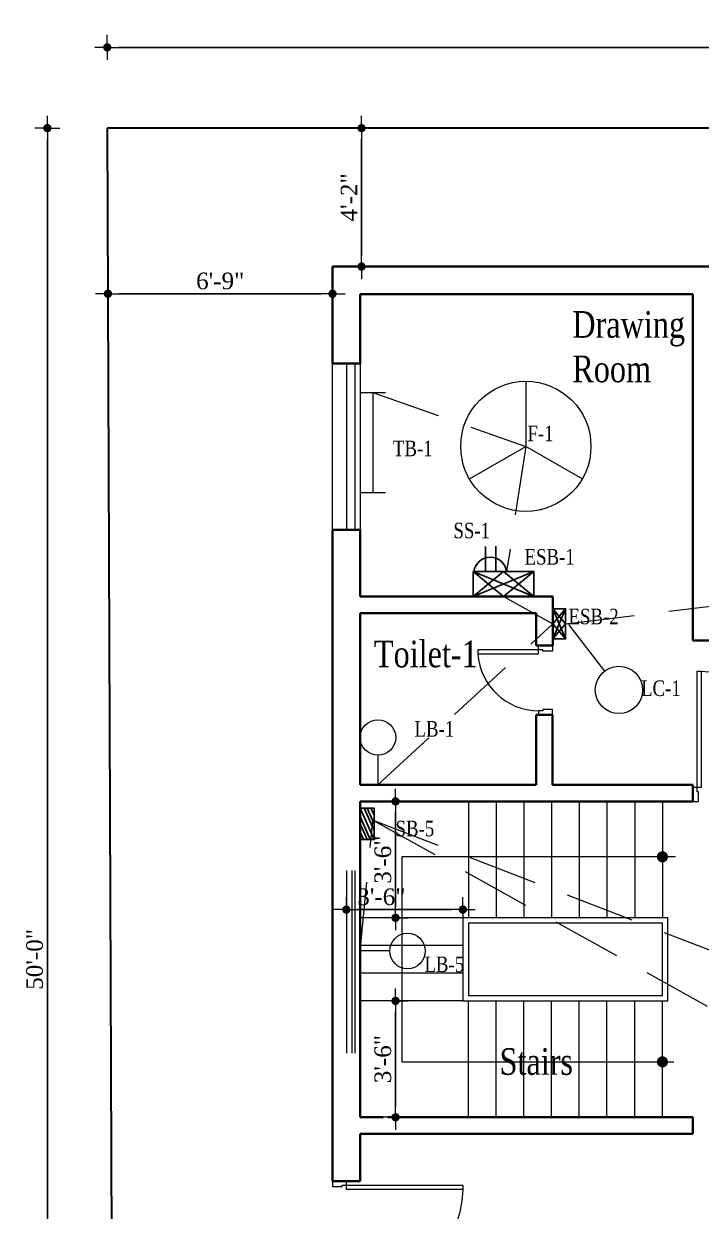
# Model space of a CAD drawing. Header units: inches. Extents: x -13742749 to 88736, y -40897 to 32194776.
# Drawn here: x -152.9 to 91.5, y 26277369.8 to 26277798.3 of the extents above; entities that cross this region are included whole.
import ezdxf

# ---------------------------------------------------------------- set-up
doc = ezdxf.new("R2010")
doc.units = ezdxf.units.IN
doc.header["$LTSCALE"] = 10
doc.header["$MEASUREMENT"] = 0
doc.linetypes.add('ACAD_ISO04W100', pattern=[30, 24, -3, 0, -3])
doc.linetypes.add('HIDDEN', pattern=[0.375, 0.25, -0.125])
doc.layers.get('0').update_dxf_attribs({"color": 123})
for name, color, linetype, lineweight in [('Column', 7, 'Continuous', 35), ('Conduit (Mine)', 230, 'HIDDEN', 13), ('Conduit Generator (mine)', 134, 'HIDDEN', 13), ('DIM', 4, 'Continuous', 0), ('DOOR', 41, 'Continuous', 9), ('Fan (mine)', 210, 'Continuous', 13), ('Light (mine)', 80, 'Continuous', 13), ('RAIL', 182, 'Continuous', 13), ('Stair', 8, 'Continuous', 13), ('Text_My', 7, 'Continuous', 13), ('Wall', 7, 'Continuous', 35), ('WIN', 4, 'Continuous', 13), ('WIN-1', 8, 'Continuous', 13)]:
    doc.layers.add(name, color=color, linetype=linetype, lineweight=lineweight)
doc.layers.add('Site', color=7, linetype='ACAD_ISO04W100', lineweight=30, true_color=0x004961)
doc.layers.add('Switchboard and Socket (mine)', color=41, linetype='Continuous')
doc.layers.get('0').off()
doc.styles.get("Standard").update_dxf_attribs({"font": 'times.ttf', "width": 0.8})
doc.styles.add('STYLE3', font='times.ttf')
doc.dimstyles.new('1_8', dxfattribs={"dimtxt": 6, "dimasz": 4, "dimexe": 0.18, "dimexo": 0.0625, "dimgap": 0.125, "dimtad": 0, "dimdec": 4, "dimrnd": 0.125, "dimzin": 3, "dimdsep": 46, "dimlunit": 4, "dimtxsty": 'STYLE3', "dimblk": 'D', "dimcen": 4, "dimse1": 1, "dimse2": 1, "dimclrt": 7, "dimadec": 0, "dimazin": 0, "dimtfac": 1, "dimtdec": 4, "dimtix": 1, "dimtmove": 0, "dimatfit": 3, "dimldrblk": 'OPEN90', "dimfxl": 1, "dimtvp": 0.75, "dimtolj": 1, "dimtzin": 0, "dimarcsym": 0})

# ---------------------------------------------------------------- blocks, each defined once
blk = doc.blocks.new('D')
at = {"layer": 'DIM'}
for q in [(0, 1.125), (-1.125, 0), (1.125, 0), (0, -1.125)]:
    blk.add_line((0, 0), q, dxfattribs=at)
at = {"layer": 'DIM', "color": 6, "const_width": 0.375}
blk.add_lwpolyline([(-0.1875, 0, 1), (0.1875, 0, 1)], format="xyb", close=True, dxfattribs=at)
blk = doc.blocks.new('*D443')
at = {"layer": 'DIM', "color": 0, "linetype": 'ByBlock', "lineweight": -2}
blk.add_line((-118.79, 26277789.81), (737.21, 26277789.81), dxfattribs=at)
at = {"layer": 'DIM', "color": 0, "linetype": 'ByBlock', "lineweight": -2, "xscale": 4, "yscale": 4, "zscale": 4, "rotation": 180}
blk.add_blockref('D', (-122.79, 26277789.81), dxfattribs=at)
at = {"layer": 'DIM', "color": 0, "linetype": 'ByBlock', "lineweight": -2, "xscale": 4, "yscale": 4, "zscale": 4}
blk.add_blockref('D', (741.21, 26277789.81), dxfattribs=at)
at = {"layer": 'DIM', "color": 7, "linetype": 'ByBlock', "insert": (309.21, 26277794.4), "char_height": 6, "attachment_point": 5, "style": 'STYLE3'}
blk.add_mtext('\\A1;72\'-0"', dxfattribs=at)
blk = doc.blocks.new('_Open90')
at = {"layer": 'DIM', "color": 0, "lineweight": -2}
for p, q in [((0, 0), (-1, 0)), ((-0.5, 0.5), (0, 0)), ((0, 0), (-0.5, -0.5))]:
    blk.add_line(p, q, dxfattribs=at)
blk = doc.blocks.new('*D445')
at = {"layer": 'DIM', "color": 0, "linetype": 'ByBlock', "lineweight": -2}
blk.add_line((-144.39, 26277164.66), (-144.39, 26277756.66), dxfattribs=at)
at = {"layer": 'DIM', "color": 0, "linetype": 'ByBlock', "lineweight": -2, "xscale": 4, "yscale": 4, "zscale": 4}
for p, rotation in [((-144.39, 26277760.66), 90), ((-144.39, 26277160.66), 270)]:
    blk.add_blockref('D', p, dxfattribs=dict(at, rotation=rotation))
at = {"layer": 'DIM', "color": 7, "linetype": 'ByBlock', "insert": (-148.97, 26277460.66), "char_height": 6, "attachment_point": 5, "rotation": 90, "style": 'STYLE3'}
blk.add_mtext('\\A1;50\'-0"', dxfattribs=at)
blk = doc.blocks.new('D-45')
for points in [[(-1.5, 46.97), (-3, 46.97), (-3, 5), (-1.5, 5)], [(-45, 5), (-45, 0), (-43, 0), (-43, 3.5), (-43.5, 3.5), (-43.5, 5)], [(0, 5), (0, 0), (-2, 0), (-2, 3.5), (-1.5, 3.5), (-1.5, 5)]]:
    blk.add_lwpolyline(points, close=True)
blk.add_arc((-1.5, 5), 42, 92.0467, 180)
blk = doc.blocks.new('*D499')
at = {"layer": 'DIM', "color": 0, "linetype": 'ByBlock', "lineweight": -2}
blk.add_line((-31.06, 26277714.69), (-31.06, 26277756.66), dxfattribs=at)
at = {"layer": 'DIM', "color": 0, "linetype": 'ByBlock', "lineweight": -2, "xscale": 4, "yscale": 4, "zscale": 4}
for p, rotation in [((-31.06, 26277760.66), 90), ((-31.06, 26277710.69), 270)]:
    blk.add_blockref('D', p, dxfattribs=dict(at, rotation=rotation))
at = {"layer": 'DIM', "color": 7, "linetype": 'ByBlock', "insert": (-35.56, 26277735.67), "char_height": 6, "attachment_point": 5, "rotation": 90, "style": 'STYLE3'}
blk.add_mtext('\\A1;4\'-2"', dxfattribs=at)
blk = doc.blocks.new('*D500')
at = {"layer": 'DIM', "color": 0, "linetype": 'ByBlock', "lineweight": -2}
blk.add_line((-45.53, 26277700.89), (-118.55, 26277700.89), dxfattribs=at)
at = {"layer": 'DIM', "color": 0, "linetype": 'ByBlock', "lineweight": -2, "xscale": 4, "yscale": 4, "zscale": 4, "rotation": 180}
blk.add_blockref('D', (-122.55, 26277700.89), dxfattribs=at)
at = {"layer": 'DIM', "color": 0, "linetype": 'ByBlock', "lineweight": -2, "xscale": 4, "yscale": 4, "zscale": 4}
blk.add_blockref('D', (-41.53, 26277700.89), dxfattribs=at)
at = {"layer": 'DIM', "color": 7, "linetype": 'ByBlock', "insert": (-82.04, 26277705.48), "char_height": 6, "attachment_point": 5, "style": 'STYLE3'}
blk.add_mtext('\\A1;6\'-9"', dxfattribs=at)
blk = doc.blocks.new('*D448')
at = {"layer": 'DIM', "color": 0, "linetype": 'ByBlock', "lineweight": -2}
blk.add_line((-32.53, 26277478.63), (1.47, 26277478.63), dxfattribs=at)
at = {"layer": 'DIM', "color": 0, "linetype": 'ByBlock', "lineweight": -2, "xscale": 4, "yscale": 4, "zscale": 4, "rotation": 180}
blk.add_blockref('D', (-36.53, 26277478.63), dxfattribs=at)
at = {"layer": 'DIM', "color": 0, "linetype": 'ByBlock', "lineweight": -2, "xscale": 4, "yscale": 4, "zscale": 4}
blk.add_blockref('D', (5.47, 26277478.63), dxfattribs=at)
at = {"layer": 'DIM', "color": 7, "linetype": 'ByBlock', "insert": (-23.9, 26277483.21), "char_height": 6, "attachment_point": 5, "style": 'STYLE3'}
blk.add_mtext('\\A1;3\'-6"', dxfattribs=at)
blk = doc.blocks.new('*D501')
at = {"layer": 'DIM', "color": 0, "linetype": 'ByBlock', "lineweight": -2}
blk.add_line((-18.8, 26277479.67), (-18.8, 26277513.67), dxfattribs=at)
at = {"layer": 'DIM', "color": 0, "linetype": 'ByBlock', "lineweight": -2, "xscale": 4, "yscale": 4, "zscale": 4}
for p, rotation in [((-18.8, 26277517.67), 90), ((-18.8, 26277475.67), 270)]:
    blk.add_blockref('D', p, dxfattribs=dict(at, rotation=rotation))
at = {"layer": 'DIM', "color": 7, "linetype": 'ByBlock', "insert": (-23.38, 26277496.67), "char_height": 6, "attachment_point": 5, "rotation": 90, "style": 'STYLE3'}
blk.add_mtext('\\A1;3\'-6"', dxfattribs=at)
blk = doc.blocks.new('*D449')
at = {"layer": 'DIM', "color": 0, "linetype": 'ByBlock', "lineweight": -2}
blk.add_line((-18.8, 26277441.67), (-18.8, 26277407.67), dxfattribs=at)
at = {"layer": 'DIM', "color": 0, "linetype": 'ByBlock', "lineweight": -2, "xscale": 4, "yscale": 4, "zscale": 4}
for p, rotation in [((-18.8, 26277445.67), 90), ((-18.8, 26277403.67), 270)]:
    blk.add_blockref('D', p, dxfattribs=dict(at, rotation=rotation))
at = {"layer": 'DIM', "color": 7, "linetype": 'ByBlock', "insert": (-23.38, 26277424.67), "char_height": 6, "attachment_point": 5, "rotation": 90, "style": 'STYLE3'}
blk.add_mtext('\\A1;3\'-6"', dxfattribs=at)
blk = doc.blocks.new('D-25')
for points in [[(5, 25), (0, 25), (0, 23), (3.5, 23), (3.5, 23.5), (5, 23.5)], [(5, 0), (0, 0), (0, 2), (3.5, 2), (3.5, 1.5), (5, 1.5)], [(26.95, 1.5), (26.95, 3), (5, 3), (5, 1.5)]]:
    blk.add_lwpolyline(points, close=True)
blk.add_arc((5, 1.5), 22, 3.9096, 90)
blk = doc.blocks.new('Ceiling Fan Small')
at = {"layer": 'Fan (mine)', "linetype": 'ByBlock', "ltscale": 10}
for p in [(7040.4, -35394.14), (7020.04, -35429.39), (7060.75, -35429.39)]:
    blk.add_line(p, (7040.4, -35417.64), dxfattribs=at)
blk.add_circle((7040.4, -35417.64), 23.5, dxfattribs=at)
blk.add_circle((7040.4, -35417.64), 23.5, dxfattribs=at)
blk.add_circle((7040.4, -35417.64), 23.5, dxfattribs=at)
blk = doc.blocks.new('Tube Light')
at = {"layer": 'Light (mine)', "linetype": 'Continuous'}
for p, q in [((-36, 4.54), (-36, -4.54)), ((0, 4.54), (0, -4.54)), ((0, 0), (-36, 0))]:
    blk.add_line(p, q, dxfattribs=at)
blk = doc.blocks.new('Ceiling light')
at = {"layer": 'Light (mine)', "linetype": 'ByBlock'}
blk.add_circle((0, 8.53), 8.53, dxfattribs=at)
blk = doc.blocks.new('Bulb')
at = {"layer": 'Light (mine)', "linetype": 'Continuous'}
blk.add_line((-9.96, -5.31), (-20.64, -5.31), dxfattribs=at)
blk.add_circle((-3.57, -5.31), 6.4, dxfattribs=at)
blk = doc.blocks.new('2 Pin')
at = {"layer": 'Switchboard and Socket (mine)', "linetype": 'Continuous', "ltscale": 10}
for p, q in [((-7.33, 0), (-7.33, 18.1)), ((0, 0), (0, 18.2)), ((-15.79, 0), (7.81, 0))]:
    blk.add_line(p, q, dxfattribs=at)
blk.add_arc((-3.99, -1.56), 11.9, 7.53177, 172.46823, dxfattribs=at)
blk = doc.blocks.new('Emergency')
at = {"layer": 'Switchboard and Socket (mine)', "linetype": 'Continuous', "ltscale": 10}
for p, q in [((-10.9, 0), (0, 9.07)), ((0, 0), (-10.9, 9.07)), ((-10.9, 0), (10.9, 9.07)), ((10.9, 0), (-10.9, 9.07)), ((0, 9.07), (10.9, 0)), ((10.9, 9.07), (0, 0))]:
    blk.add_line(p, q, dxfattribs=at)
blk.add_lwpolyline([(-10.9, 9.07), (10.9, 9.07), (10.9, 0), (-10.9, 0)], close=True, dxfattribs=at)
blk = doc.blocks.new('switch board')
at = {"layer": 'Switchboard and Socket (mine)', "linetype": 'Continuous'}
for p, q in [((-16.63, -10.09), (6.09, 0)), ((-16.63, -5.05), (-5.27, 0)), ((-16.63, -7.26), (0, 0)), ((-16.63, -2.38), (-11.29, 0)), ((-10.02, -10.09), (6.09, -2.84)), ((-5.27, -10.09), (6.09, -5.05)), ((0.97, -10.09), (6.09, -7.56))]:
    blk.add_line(p, q, dxfattribs=at)
blk.add_lwpolyline([(-16.63, 0), (6.09, 0), (6.09, -10.09), (-16.63, -10.09)], close=True, dxfattribs=at)

msp = doc.modelspace()

# ---------------------------------------------------------------- linework, layer by layer
at = {"layer": 'Column', "linetype": 'ByBlock'}
for points in [[(-21.53199, 26277710.68559), (-21.53199, 26277710.68559), (-41.53199, 26277710.68559), (-41.53199, 26277700.68559)], [(-31.53199, 26277700.68559), (-21.53199, 26277700.68559)], [(-41.53199, 26277517.6739), (-41.53199, 26277517.6739), (-41.53199, 26277527.6739)], [(-41.53199, 26277393.6739), (-41.53199, 26277403.6739)]]:
    msp.add_lwpolyline(points, dxfattribs=at)
at = {"layer": 'Conduit (Mine)', "linetype": 'HIDDEN', "ltscale": 10}
for p, q in [((-31.53199, 26277463.68308), (-27.01155, 26277510.73235)), ((101.51093, 26277461.27608), (-26.48603, 26277510.68186)), ((-26.48603, 26277510.68186), (132.86308, 26277421.92837))]:
    msp.add_line(p, q, dxfattribs=at)
at = {"layer": 'Conduit Generator (mine)', "linetype": 'HIDDEN', "ltscale": 10}
for p, q in [((-26.99076, 26277665.2136), (28.19977, 26277645.81814)), ((28.19977, 26277645.81814), (21.27007, 26277600.65893)), ((42.50927, 26277581.75478), (228.39409, 26277604.47424)), ((20.1297, 26277591.585), (37.97231, 26277581.75478)), ((-25.14168, 26277523.67398), (37.97231, 26277581.75478)), ((43.59572, 26277581.47425), (56.58311, 26277564.66079))]:
    msp.add_line(p, q, dxfattribs=at)
at = {"layer": 'RAIL', "linetype": 'ByBlock'}
for p, q in [((5.46801, 26277475.6739), (5.46801, 26277445.6739)), ((79.46801, 26277475.6739), (5.46801, 26277475.6739)), ((7.46801, 26277473.6739), (7.46801, 26277447.6739)), ((77.46801, 26277473.6739), (7.46801, 26277473.6739)), ((77.46801, 26277447.6739), (77.46801, 26277473.6739)), ((79.46801, 26277445.6739), (79.46801, 26277475.6739)), ((7.46801, 26277447.6739), (77.46801, 26277447.6739)), ((5.46801, 26277445.6739), (79.46801, 26277445.6739))]:
    msp.add_line(p, q, dxfattribs=at)
at = {"layer": 'Site', "linetype": 'ByBlock', "ltscale": 3}
for p, q in [((-122.78712, 26277760.66071), (-120.47462, 26277160.6622)), ((741.21288, 26277760.65775), (-122.78712, 26277760.66071))]:
    msp.add_line(p, q, dxfattribs=at)
at = {"layer": 'Stair', "linetype": 'ByBlock'}
for p, q in [((7.46801, 26277517.6739), (7.46801, 26277475.6739)), ((17.46801, 26277517.6739), (17.46801, 26277475.6739)), ((27.46801, 26277517.6739), (27.46801, 26277475.6739)), ((37.46801, 26277517.6739), (37.46801, 26277475.6739)), ((47.46801, 26277517.6739), (47.46801, 26277475.6739)), ((57.46801, 26277517.6739), (57.46801, 26277475.6739)), ((67.46801, 26277517.6739), (67.46801, 26277475.6739)), ((77.46801, 26277517.6739), (77.46801, 26277475.6739)), ((82.23967, 26277497.6739), (-16.53199, 26277497.6739)), ((-16.53199, 26277497.6739), (-16.53199, 26277423.6739)), ((5.46801, 26277475.6739), (-31.53199, 26277475.6739)), ((5.46801, 26277465.6739), (-31.53199, 26277465.6739)), ((5.46801, 26277455.6739), (-31.53199, 26277455.6739)), ((5.46801, 26277445.6739), (-31.53199, 26277445.6739)), ((7.46801, 26277403.6739), (7.46801, 26277445.6739)), ((17.46801, 26277403.6739), (17.46801, 26277445.6739)), ((27.46801, 26277403.6739), (27.46801, 26277445.6739)), ((37.46801, 26277403.6739), (37.46801, 26277445.6739)), ((47.46801, 26277403.6739), (47.46801, 26277445.6739)), ((57.46801, 26277403.6739), (57.46801, 26277445.6739)), ((67.46801, 26277403.6739), (67.46801, 26277445.6739)), ((77.46801, 26277403.6739), (77.46801, 26277445.6739)), ((-16.53199, 26277423.6739), (81.55675, 26277423.6739))]:
    msp.add_line(p, q, dxfattribs=at)
at = {"layer": 'Stair', "linetype": 'ByBlock', "const_width": 2}
for points in [[(76.46801, 26277497.6739, 1), (78.46801, 26277497.6739, 1)], [(76.46801, 26277423.6739, 1), (78.46801, 26277423.6739, 1)]]:
    msp.add_lwpolyline(points, format="xyb", close=True, dxfattribs=at)
at = {"layer": 'Wall', "linetype": 'ByBlock'}
for p, q in [((-6.53199, 26277710.68559), (-21.53199, 26277710.68559)), ((103.46801, 26277710.68559), (65.46801, 26277710.68559)), ((-41.53199, 26277700.68614), (-41.53199, 26277675.68614)), ((-31.53199, 26277675.68614), (-31.53199, 26277700.68614)), ((-6.53199, 26277700.68559), (-21.53199, 26277700.68559)), ((88.46801, 26277700.68559), (65.46801, 26277700.68559)), ((88.46801, 26277575.6856), (88.46801, 26277700.68559)), ((-41.53199, 26277675.68614), (-31.53199, 26277675.68614)), ((-41.53199, 26277615.68614), (-31.53199, 26277615.68614)), ((113.46801, 26277575.6856), (88.46801, 26277575.6856)), ((31.97231, 26277523.6739), (-21.53199, 26277523.6739)), ((88.46801, 26277523.6739), (37.8185, 26277523.6739)), ((-41.53199, 26277505.6739), (-41.53199, 26277517.6739)), ((88.46801, 26277517.6739), (-21.53199, 26277517.6739)), ((-41.53199, 26277403.6739), (-41.53199, 26277421.6739)), ((88.46801, 26277403.6739), (-21.53199, 26277403.6739)), ((31.46801, 26277397.6739), (-21.53199, 26277397.6739)), ((88.46801, 26277397.6739), (37.24823, 26277397.6739))]:
    msp.add_line(p, q, dxfattribs=at)
at = {"layer": 'Wall', "linetype": 'ByBlock', "ltscale": 10}
for p, q in [((-6.53199, 26277710.68559), (65.46801, 26277710.68559)), ((-6.53199, 26277700.68559), (65.46801, 26277700.68559)), ((-41.53199, 26277527.6739), (-41.53199, 26277615.68614)), ((-31.53199, 26277591.585), (-31.53199, 26277615.68614)), ((-31.53199, 26277591.585), (31.97231, 26277591.585)), ((31.97231, 26277591.585), (37.97231, 26277591.585)), ((37.97231, 26277585.585), (37.97231, 26277591.585)), ((-31.53199, 26277527.6739), (-31.53199, 26277585.585)), ((-31.53199, 26277585.585), (31.97231, 26277585.585)), ((31.97231, 26277585.585), (31.97231, 26277573.89986)), ((37.97231, 26277585.585), (37.97231, 26277573.89986)), ((37.8185, 26277573.89986), (31.97231, 26277573.89986)), ((31.97231, 26277548.89986), (31.97231, 26277523.6739)), ((37.8185, 26277548.89986), (31.97231, 26277548.89986)), ((37.8185, 26277548.89986), (37.8185, 26277523.6739)), ((-31.54018, 26277523.6739), (-31.54018, 26277527.6739)), ((-21.53199, 26277523.6739), (-31.54018, 26277523.6739)), ((88.46801, 26277517.6739), (88.46801, 26277523.6739)), ((-41.53199, 26277403.6739), (-41.53199, 26277517.6739)), ((-31.53199, 26277403.6739), (-31.53199, 26277517.6739)), ((-23.30171, 26277517.6739), (-31.53199, 26277517.6739)), ((-21.53199, 26277517.6739), (-25.09479, 26277517.6739)), ((-23.30171, 26277403.6739), (-31.53199, 26277403.6739)), ((88.46801, 26277397.6739), (88.46801, 26277403.6739)), ((-31.53199, 26277393.6739), (-31.53199, 26277397.74115)), ((-31.53199, 26277397.74115), (-21.53199, 26277397.6739)), ((31.46801, 26277397.6739), (37.24823, 26277397.6739)), ((-41.53199, 26277393.6739), (-41.53199, 26277380.66264)), ((-31.53199, 26277393.6739), (-31.53199, 26277380.66264)), ((-41.53199, 26277380.66264), (-31.53199, 26277380.66264))]:
    msp.add_line(p, q, dxfattribs=at)
at = {"layer": 'WIN', "linetype": 'ByBlock'}
for p, q in [((-33.53199, 26277675.68614), (-33.53199, 26277615.68614)), ((-34.53199, 26277492.79187), (-34.53199, 26277426.79187)), ((-33.53199, 26277492.79187), (-33.53199, 26277426.79187))]:
    msp.add_line(p, q, dxfattribs=at)
at = {"layer": 'WIN-1', "linetype": 'ByBlock'}
for p, q in [((-41.53199, 26277615.68614), (-41.53199, 26277675.68614)), ((-36.53199, 26277675.68614), (-36.53199, 26277615.68614)), ((-31.53199, 26277675.68614), (-31.53199, 26277615.68614)), ((-41.53199, 26277426.79187), (-41.53199, 26277492.79187)), ((-36.53199, 26277492.79187), (-36.53199, 26277426.79187)), ((-31.53199, 26277492.79187), (-31.53199, 26277426.79187))]:
    msp.add_line(p, q, dxfattribs=at)

# ---------------------------------------------------------------- block references
at = {"layer": 'DOOR', "linetype": 'ByBlock', "rotation": 180}
msp.add_blockref('D-25', (37.8185, 26277573.89986), dxfattribs=at)
at = {"layer": 'DOOR', "linetype": 'ByBlock', "xscale": -1}
msp.add_blockref('D-45', (88.46801, 26277517.6739), dxfattribs=at)
at = {"layer": 'DOOR', "linetype": 'ByBlock', "xscale": -1, "rotation": 270}
msp.add_blockref('D-45', (-41.53211, 26277380.66264), dxfattribs=at)
at = {"layer": 'Fan (mine)', "linetype": 'ByBlock'}
msp.add_blockref('Ceiling Fan Small', (-7012.19643, 26313063.46052), dxfattribs=at)
at = {"layer": 'Fan (mine)', "linetype": 'ByBlock', "rotation": 90}
msp.add_blockref('Tube Light', (-26.99076, 26277665.2136), dxfattribs=at)
at = {"layer": 'Switchboard and Socket (mine)', "linetype": 'ByBlock', "xscale": 0.5, "yscale": 0.5, "zscale": 0.5}
msp.add_blockref('2 Pin', (17.36486, 26277600.65893), dxfattribs=at)
at = {"layer": 'Switchboard and Socket (mine)', "linetype": 'ByBlock'}
for name, p in [('Emergency', (20.1297, 26277591.585)), ('Ceiling light', (61.79642, 26277549.38345)), ('Bulb', (-10.89428, 26277468.99555))]:
    msp.add_blockref(name, p, dxfattribs=at)
at = {"layer": 'Switchboard and Socket (mine)', "linetype": 'ByBlock', "xscale": 0.5, "yscale": 0.5, "zscale": 0.5, "rotation": 90}
for name, p in [('Emergency', (42.50927, 26277581.75478)), ('switch board', (-31.53201, 26277512.18394))]:
    msp.add_blockref(name, p, dxfattribs=at)
at = {"layer": 'Switchboard and Socket (mine)', "linetype": 'ByBlock', "rotation": 90}
msp.add_blockref('Bulb', (-30.45416, 26277544.31198), dxfattribs=at)

# ---------------------------------------------------------------- texts
at = {"layer": 'Switchboard and Socket (mine)', "linetype": 'ByBlock', "ltscale": 10, "char_height": 5.614888, "attachment_point": 1}
for s, insert, width in [('F-1', (28.77688, 26277653.29028), 11.307141), ('TB-1', (-19.7482, 26277647.87695), 11.307141), ('SS-1', (2.08736, 26277618.25314), 11.307141), ('ESB-1', (27.75158, 26277608.75457), 11.307141), ('ESB-2', (43.59572, 26277587.21464), 11.307141), ('LC-1', (69.75839, 26277561.3359), 11.307141), ('LB-1', (-11.95689, 26277546.66052), 10.7044674), ('SB-5', (-18.80171, 26277510.68186), 26.0157474), ('LB-5', (-8.37941, 26277461.69225), 15.8474287)]:
    msp.add_mtext(s, dxfattribs=dict(at, insert=insert, width=width))
at = {"layer": 'Text_My', "linetype": 'ByBlock', "ltscale": 10, "char_height": 9.625, "width": 2.1183511, "attachment_point": 1}
for s, insert in [('Drawing \\PRoom', (44.94429, 26277694.62473)), ('Toilet-1', (-26.60445, 26277575.70218)), ('Stairs', (18.72497, 26277428.61628))]:
    msp.add_mtext(s, dxfattribs=dict(at, insert=insert))

# ---------------------------------------------------------------- dimensions: what is measured, and where the dimension line sits
at = {"layer": 'DIM', "linetype": 'ByBlock'}
for base, p1, p2, picture, middle in [((741.21288, 26277789.80682), (-122.78599, 26277759.25524), (741.21288, 26277760.65775), '*D443', (309.21345, 26277794.39767)), ((-122.55452, 26277700.88969), (-41.53199, 26277700.68559), (-122.55452, 26277699.31024), '*D500', (-82.04325, 26277705.48054))]:
    dim = msp.add_linear_dim(base=base, p1=p1, p2=p2, dimstyle='1_8', dxfattribs=at)
    dim.commit()
    dim.dimension.update_dxf_attribs({"geometry": picture, "text_midpoint": middle})
dim = msp.add_linear_dim(base=(-144.3895, 26277760.66071), p1=(-120.47462, 26277160.6622), p2=(-121.81317, 26277760.66071), angle=90, dimstyle='1_8', dxfattribs=at)
dim.commit()
dim.dimension.update_dxf_attribs({"geometry": '*D445', "text_midpoint": (-144.3895, 26277460.66146), "dimtype": 160})
for base, p1, p2, picture, middle in [((-31.064317, 26277760.660436), (-41.531986, 26277710.685593), (-41.564724, 26277760.660436), '*D499', (-35.564317, 26277735.673014)), ((-18.80171, 26277517.6739), (5.46801, 26277475.6739), (7.46801, 26277517.6739), '*D501', (-23.37958, 26277496.6739)), ((-18.80171, 26277403.6739), (7.46801, 26277445.6739), (7.46801, 26277403.6739), '*D449', (-23.37958, 26277424.6739))]:
    dim = msp.add_linear_dim(base=base, p1=p1, p2=p2, angle=90, dimstyle='1_8', dxfattribs=at)
    dim.commit()
    dim.dimension.update_dxf_attribs({"geometry": picture, "text_midpoint": middle})
dim = msp.add_linear_dim(base=(5.46801, 26277478.62791), p1=(-36.53199, 26277443.6739), p2=(5.46801, 26277445.6739), dimstyle='1_8', dxfattribs=at)
dim.commit()
dim.dimension.update_dxf_attribs({"geometry": '*D448', "text_midpoint": (-23.90011, 26277478.62791), "dimtype": 160})

doc.saveas('drawing.dxf')
